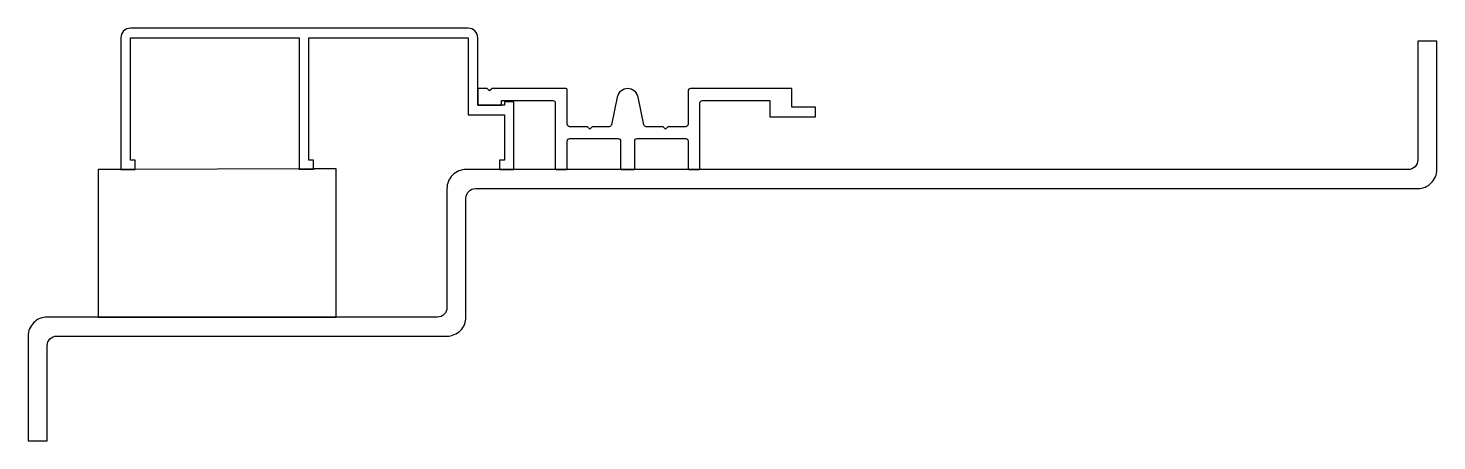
# Model space of a CAD drawing. Extents: x 18 to 314, y 23 to 109.
import ezdxf

# ---------------------------------------------------------------- set-up
doc = ezdxf.new("R2010")
doc.units = 0
doc.layers.get('0').update_dxf_attribs({"linetype": 'CONTINUOUS'})

msp = doc.modelspace()

# ---------------------------------------------------------------- linework, layer by layer
for p, q in [((82.4, 79.69), (32.4, 79.53)), ((32.4, 79.53), (32.4, 48.53)), ((82.4, 48.53), (82.4, 79.69))]:
    msp.add_line(p, q)
at = {"color": 32}
for points in [[(76.65, 107.23), (110.15, 107.23), (110.15, 91.03), (117.75, 91.03), (117.75, 81.53), (116.75, 81.53), (116.75, 79.53), (119.75, 79.53), (119.75, 93.78), (117.75, 93.78), (117.75, 93.03), (112.15, 93.03), (112.15, 96.43), (112.15, 107.23, 0.414214), (110.15, 109.23), (39.15, 109.23, 0.414214), (37.15, 107.23), (37.15, 79.54), (40.15, 79.55), (40.15, 81.53), (39.15, 81.53), (39.15, 107.23), (74.65, 107.23), (74.65, 79.66), (77.65, 79.67), (77.65, 81.53), (76.65, 81.53)], [(313.68, 79.53), (313.68, 106.52), (309.68, 106.52), (309.68, 81.53, -0.414214), (307.68, 79.53), (109.68, 79.53, 0.414214), (105.68, 75.53), (105.68, 50.53, -0.414214), (103.68, 48.53), (21.68, 48.53, 0.414214), (17.68, 44.53), (17.68, 22.53), (21.68, 22.53), (21.68, 42.53, -0.414214), (23.68, 44.53), (105.68, 44.53, 0.414214), (109.68, 48.53), (109.68, 73.53, -0.414214), (111.68, 75.53), (309.68, 75.53, 0.414214)], [(158.85, 93.53, -0.414214), (159.35, 94.03), (173.55, 94.03), (173.55, 90.63), (183.15, 90.63), (183.15, 92.63), (178.15, 92.63), (178.15, 96.53), (156.85, 96.53, 0.414214), (156.35, 96.03), (156.35, 89.03, -0.414214), (155.85, 88.53), (152.1, 88.53), (151.6, 88.03), (151.1, 88.53), (147.56, 88.53, -0.355093), (147.07, 88.93), (145.85, 94.74, 0.812654), (141.45, 94.74), (140.23, 88.93, -0.355093), (139.74, 88.53), (136.2, 88.53), (135.7, 88.03), (135.2, 88.53), (131.45, 88.53, -0.414214), (130.95, 89.03), (130.95, 96.28, 0.414214), (130.7, 96.53), (115.15, 96.53), (114.65, 96.03), (114.15, 96.53), (112.25, 96.53, 0.414214), (112.15, 96.43), (112.15, 93.03), (117.15, 93.03), (117.15, 94.03), (127.95, 94.03, -0.414214), (128.45, 93.53), (128.45, 79.78, 0.414214), (128.7, 79.53), (130.7, 79.53, 0.414214), (130.95, 79.78), (130.95, 85.53, -0.414214), (131.45, 86.03), (141.65, 86.03, -0.414214), (142.15, 85.53), (142.15, 79.78, 0.414214), (142.4, 79.53), (144.9, 79.53, 0.414214), (145.15, 79.78), (145.15, 85.53, -0.414214), (145.65, 86.03), (155.85, 86.03, -0.414214), (156.35, 85.53), (156.35, 79.78, 0.414214), (156.6, 79.53), (158.6, 79.53, 0.414214), (158.85, 79.78)]]:
    msp.add_lwpolyline(points, format="xyb", close=True, dxfattribs=at)
msp.add_lwpolyline([(82.4, 79.69), (77.65, 79.67), (77.65, 79.53), (74.65, 79.53), (74.65, 79.66), (40.15, 79.55), (40.15, 79.53), (37.15, 79.53), (37.15, 79.54), (32.4, 79.53), (32.4, 48.53), (82.4, 48.53)], close=True, dxfattribs=at)

doc.saveas('drawing.dxf')
